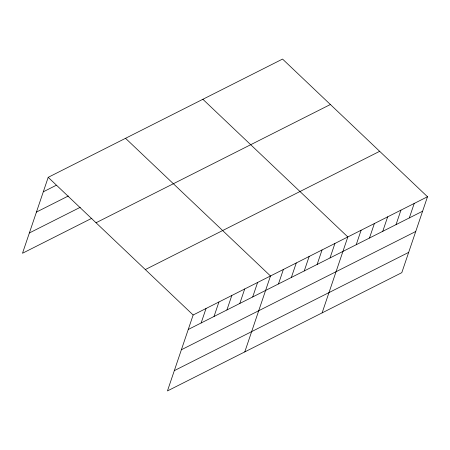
<?xml version="1.0" encoding="UTF-8"?>
<svg xmlns="http://www.w3.org/2000/svg" width="450" height="450" viewBox="0 0 450 450"><rect width="100%" height="100%" fill="white"/><g stroke="black" fill="none" stroke-linecap="round" stroke-linejoin="round"><path stroke-width="0.67" d="M427.5 196.746L193.146 315L167.451 390.926L401.799 272.666L427.5 196.746L282.549 59.074L48.201 177.334L22.5 253.254L91.856 218.256M201.139 322.976L206.038 308.498M214.026 316.468L218.925 301.995M226.918 309.966L231.817 295.493M239.805 303.463L244.704 288.984M252.697 296.955L257.597 282.482M244.783 351.9L270.484 275.979L125.533 138.308M278.471 283.95L283.376 269.471M291.364 277.447L296.263 262.969M304.251 270.939L309.15 256.466M317.143 264.437L322.043 249.958M330.03 257.934L334.929 243.456M322.121 312.874L347.822 236.953L202.871 99.281M356.203 244.727L361.103 230.254M369.478 238.028L374.377 223.549M382.759 231.322L387.658 216.849M396.039 224.623L400.939 210.144M409.32 217.924L414.219 203.445M43.301 191.807L56.188 185.304M36.433 212.085L68.349 195.981M29.363 232.976L80.308 207.27M96.03 222.761L330.384 104.507M145.316 269.572L379.665 151.312M188.246 329.479L422.601 211.219M181.384 349.757L415.738 231.497M174.313 370.648L408.668 252.388M48.201 177.334L193.146 315"/></g></svg>
